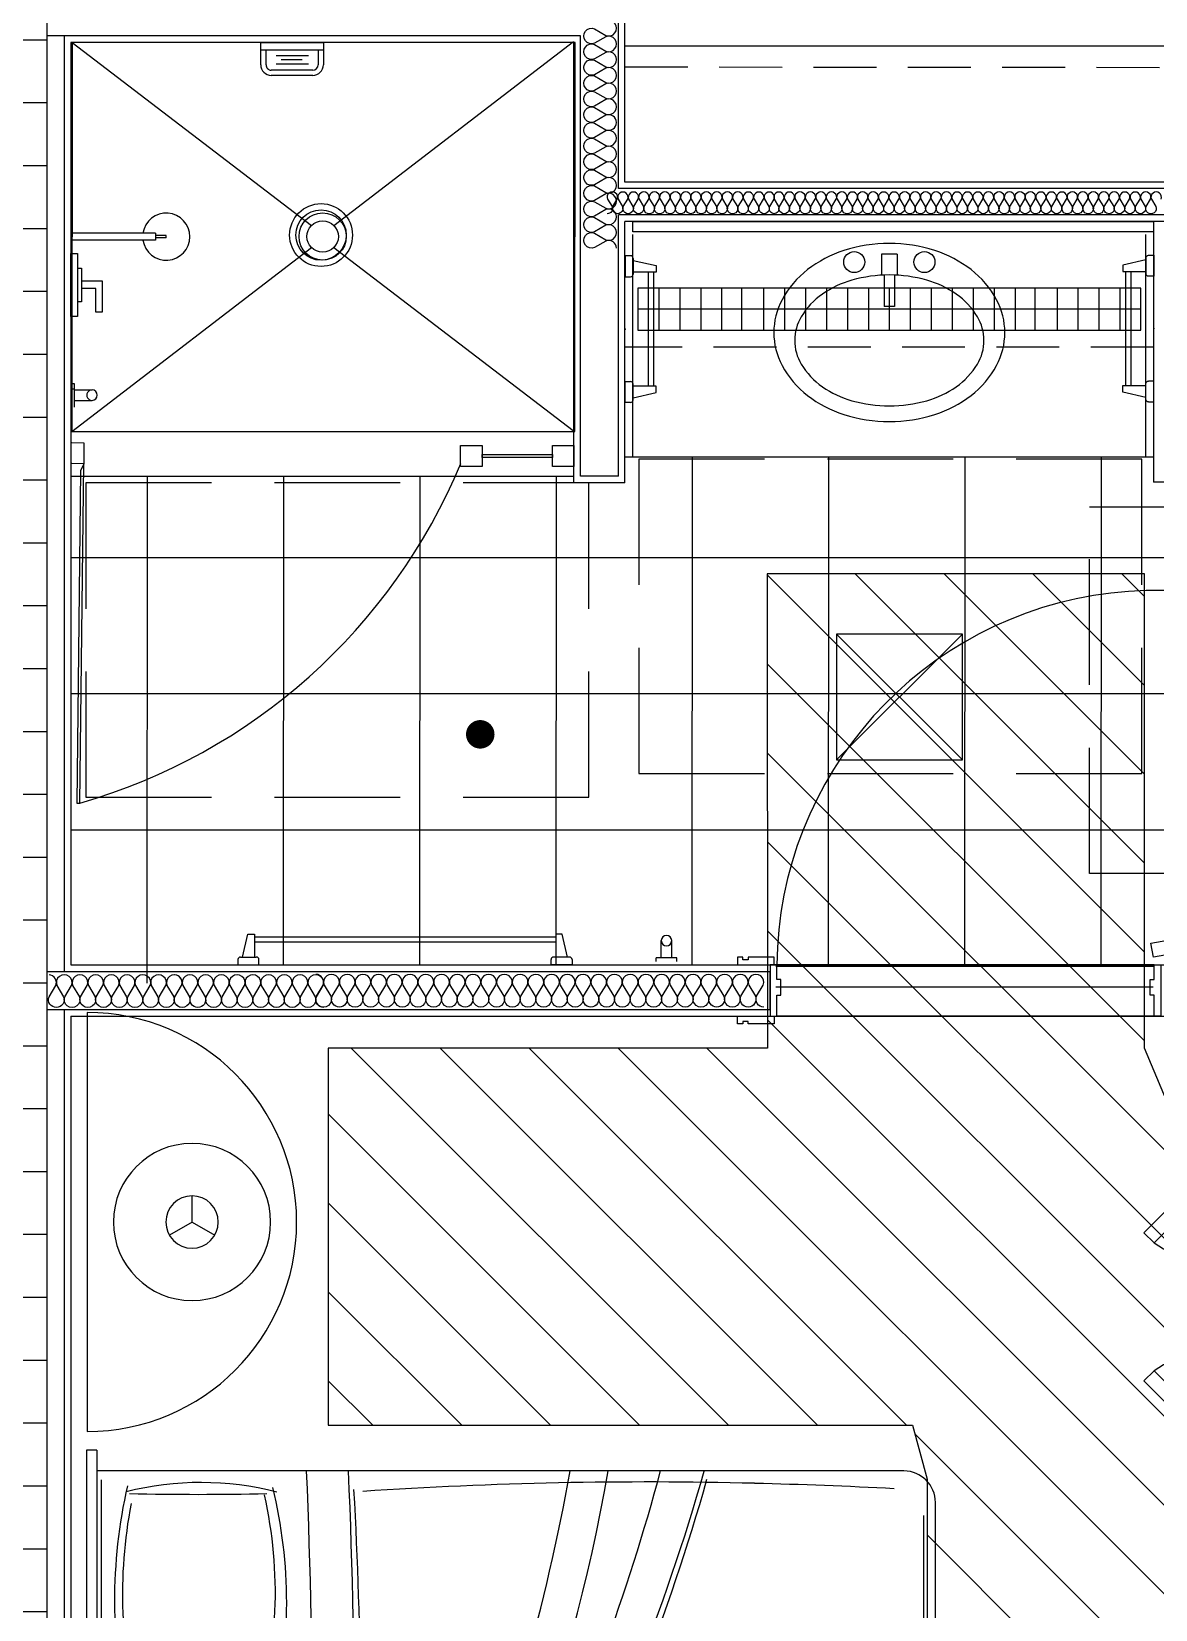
# Model space of a CAD drawing. Header units: inches. Extents: x 1121 to 1607, y 425 to 930.
# Drawn here: x 1292.9 to 1400.2, y 552.2 to 702.8 of the extents above; entities that cross this region are included whole.
import ezdxf

# ---------------------------------------------------------------- set-up
doc = ezdxf.new("R2010")
doc.units = ezdxf.units.IN
doc.header["$LTSCALE"] = 48
doc.header["$MEASUREMENT"] = 0
doc.linetypes.add('DASHED2', pattern=[0.375, 0.25, -0.125])
doc.linetypes.add('HIDDEN2', pattern=[0.1875, 0.125, -0.0625])
doc.layers.get('0').update_dxf_attribs({"linetype": 'CONTINUOUS'})
for name, color, linetype in [('A-CLNG-ELEC', 4, 'CONTINUOUS'), ('A-CLNG-SOFFIT', 8, 'HIDDEN2'), ('a-clng-sprnkhd', 1, 'CONTINUOUS'), ('A-DOOR-FULL', 4, 'CONTINUOUS'), ('A-FAIR-CLR', 2, 'DASHED2'), ('A-FAIRH-HATCH', 9, 'CONTINUOUS'), ('A-FAIRH-ROUTE', 2, 'CONTINUOUS'), ('A-FLOR-ACCS', 10, 'CONTINUOUS'), ('A-FLOR-CASE', 5, 'CONTINUOUS'), ('A-FLOR-PATT', 13, 'CONTINUOUS'), ('A-FLOR-PFIX', 5, 'CONTINUOUS'), ('A-FURN', 13, 'CONTINUOUS'), ('A-HVAC-CLNG', 7, 'CONTINUOUS'), ('A-MLWK', 10, 'CONTINUOUS'), ('A-WALL-GYP', 13, 'CONTINUOUS'), ('A-WALL-HEAD', 6, 'CONTINUOUS'), ('A-WALL-IFULL', 7, 'CONTINUOUS'), ('A-WALL-INSUL', 9, 'CONTINUOUS'), ('A-WALL-JAMB', 8, 'CONTINUOUS'), ('a-wall-patt', 13, 'CONTINUOUS'), ('S-WALL', 2, 'CONTINUOUS')]:
    doc.layers.add(name, color=color, linetype=linetype)

# ---------------------------------------------------------------- blocks, each defined once
blk = doc.blocks.new('LAMP')
for points in [[(0, 0), (-1.73, 1)], [(0, 0), (1.73, 1)], [(0, 0), (0, -2)]]:
    blk.add_lwpolyline(points)
for radius in [6, 2]:
    blk.add_circle((0, 0), radius)
blk = doc.blocks.new('BATH SINK')
at = {"layer": 'A-FLOR-PFIX', "linetype": 'Continuous'}
for p, q in [((-0.5, 8.41), (0.5, 8.41)), ((-0.5, 5.41), (-0.5, 8.41)), ((0.5, 5.41), (0.5, 8.41)), ((-0.75, 3.41), (-0.75, 5.44)), ((0.75, 3.41), (0.75, 5.44)), ((-0.75, 3.41), (0.75, 3.41))]:
    blk.add_line(p, q, dxfattribs=at)
for points in [[(0, 2.41, 0.07744), (4.34, 3.09, 0.087144), (7.8, 4.9, 0.105638), (10.24, 7.78, 0.123869), (11.02, 10.91, 0.123869), (10.24, 14.04, 0.105638), (7.8, 16.92, 0.087144), (4.34, 18.73, 0.07744), (0, 19.41, 0.07744), (-4.34, 18.73, 0.087144), (-7.8, 16.92, 0.105638), (-10.24, 14.04, 0.123869), (-11.02, 10.91, 0.123869), (-10.24, 7.78, 0.105638), (-7.8, 4.9, 0.087144), (-4.34, 3.09, 0.07744)], [(0, 5.41, 0.069919), (3.58, 5.91, 0.081741), (6.38, 7.24, 0.106925), (8.4, 9.4, 0.135637), (9.03, 11.66, 0.135637), (8.4, 13.92, 0.106925), (6.38, 16.08, 0.081741), (3.58, 17.41, 0.069919), (0, 17.91, 0.069919), (-3.58, 17.41, 0.081741), (-6.38, 16.08, 0.106925), (-8.4, 13.92, 0.135637), (-9.03, 11.66, 0.135637), (-8.4, 9.4, 0.106925), (-6.38, 7.24, 0.081741), (-3.58, 5.91, 0.069919)]]:
    blk.add_lwpolyline(points, format="xyb", close=True, dxfattribs=at)
for centre in [(-3.35, 4.18), (3.35, 4.18)]:
    blk.add_circle(centre, 1, dxfattribs=at)
blk = doc.blocks.new('6 IN CAN')
at = {"layer": 'A-CLNG-ELEC'}
for radius in [3.75, 3]:
    blk.add_circle((0, 0), radius, dxfattribs=at)
blk = doc.blocks.new('QUEEN')
at = {"layer": 'A-FURN'}
for p, q in [((1, 38), (0, 38)), ((0, 38), (0, -38)), ((1, 38), (1, -38)), ((78, 36), (1, 36)), ((1.41, 35.15), (1.41, -34.87)), ((81, -33), (81, 33)), ((1, -36), (78, -36)), ((0, -38), (1, -38))]:
    blk.add_line(p, q, dxfattribs=at)
for centre, radius, start, end in [((10.91, 5.94), 28.96, 75.506, 104.2404), ((-148.78, 71.06), 198.06, 327.2794, 349.8042), ((-122.57, 87.07), 188.55, 319.252, 344.2839), ((-630.5, 8), 652.1, 357.53907, 2.46093), ((-123.98, 86.47), 190.21, 320.2886, 344.3709), ((-143.73, 89.51), 205.59, 324.724, 344.9151), ((-630.5, 8), 656.1, 357.53907, 2.44592), ((53.5, -376.42), 411.37, 88.5731, 93.7836), ((-106.07, 62.4), 158.05, 327.4765, 350.3854), ((51.53, -455.77), 490.74, 87.0172, 88.5731), ((78, 33), 3, 0, 90), ((52.84, 23.53), 50.17, 167.2566, 192.9411), ((10.66, 343.47), 309.7, 268.7893, 271.2107), ((-24.86, 24.34), 42.88, 342.76, 12.6186), ((-27.08, 23.44), 46.18, 346.1093, 13.7731), ((-396.64, 10.67), 422.82, 357.6935, 3.1938), ((50.18, 24.15), 46.75, 169.2328, 194.9234), ((-908.2, 26.61), 988.1, 358.66206, 0.29729), ((12.69, 90.92), 78.73, 263.2969, 274.0359), ((5.47, -158.26), 171.27, 86.0039, 90.4312), ((48.53, 0.08), 46.13, 166.2193, 194.2357), ((9.62, -38.54), 49.92, 80.0975, 96.7905), ((-30.96, 0.16), 50.28, 347.5532, 12.5668), ((40.27, 0.44), 37.03, 165.4637, 195.8686), ((10.68, 102.5), 92.36, 266.037, 273.963), ((-43.88, 0.47), 62.02, 350.5205, 8.1155), ((537.89, -7.16), 458.39, 178.6621, 183.0213), ((1035.98, -47.03), 1010.96, 177.69355, 178.61501), ((10.41, 47.69), 58.41, 263.7021, 277.2387), ((9.01, 73.11), 84.29, 266.0994, 276.2252), ((11.82, -49.65), 37.82, 80.244, 102.1615), ((-24.86, -24.34), 42.88, 347.3814, 17.24), ((52.93, -23.52), 50.25, 167.5495, 192.7326), ((50.18, -24.15), 46.75, 165.0766, 190.7672), ((15.68, -99.43), 87.1, 89.1674, 97.2883), ((-27.15, -23.45), 46.25, 346.7449, 13.9462), ((207.14, -28), 186.31, 177.5391, 180.9766), ((207.14, -28), 182.31, 177.5391, 178.8061), ((207.14, -28), 182.31, 178.8061, 179.5861), ((207.14, -28), 186.31, 180.9766, 182.4609), ((78, -33), 3, 270, 0), ((10.91, -5.94), 28.96, 255.1097, 283.8939), ((8.71, -106.71), 72.99, 83.231, 93.5386), ((55.55, -447.04), 412.68, 87.0477, 92.9523), ((28.92, 69.36), 104.41, 267.0477, 272.9523)]:
    blk.add_arc(centre, radius, start, end, dxfattribs=at)
blk = doc.blocks.new('12 TOWEL BAR')
at = {"layer": 'A-FLOR-ACCS'}
for p, q in [((0.5, 7), (0, 7)), ((0, 7), (0, 5)), ((0.75, 6.75), (0.75, 5.25)), ((0.75, 6.5625), (0.75, 6.5625)), ((0.75, 6.5625), (2.9375, 6.0625)), ((2.9375, 6.0625), (2.9375, 5.4375)), ((0, 5), (0.5, 5)), ((0.75, 5.4375), (0.75, 5.4375)), ((2.9375, 5.4375), (0.75, 5.4375)), ((2.1875, 5.4375), (2.1875, -5.4375)), ((2.6875, 5.4375), (2.6875, -5.4375)), ((0, -7), (0, -5)), ((0, -5), (0.5, -5)), ((0.75, -5.25), (0.75, -5.25)), ((0.75, -6.75), (0.75, -5.25)), ((2.9375, -5.4375), (0.75, -5.4375)), ((2.9375, -6.0625), (2.9375, -5.4375)), ((0.5, -7), (0, -7)), ((0.75, -6.5625), (2.9375, -6.0625)), ((0.75, -6.75), (0.75, -6.75))]:
    blk.add_line(p, q, dxfattribs=at)
for centre, start, end in [((0.5, 6.75), 0, 90), ((0.5, 5.25), 270, 0), ((0.5, -5.25), 0, 90), ((0.5, -6.75), 270, 0)]:
    blk.add_arc(centre, 0.25, start, end, dxfattribs=at)
blk.add_point((0, 0), dxfattribs=at)
blk = doc.blocks.new('4-0 PR DR')
at = {"layer": 'A-DOOR-FULL'}
for points in [[(0.62, -4.87), (1.6, -3.9), (18.52, -20.83), (17.55, -21.8)], [(48.62, -4.87), (47.65, -3.9), (30.72, -20.83), (31.7, -21.8)]]:
    blk.add_lwpolyline(points, close=True, dxfattribs=at)
at = {"layer": 'A-DOOR-FULL', "color": 3}
for centre, start, end in [((-17.01, 1.9), 327.3954, 350.7553), ((66.26, 1.9), 189.2447, 212.6046)]:
    blk.add_arc(centre, 42.19, start, end, dxfattribs=at)
at = {"layer": 'A-WALL-HEAD'}
for p, q in [((0.62, 0), (48.62, 0)), ((0.62, -4.88), (48.62, -4.87))]:
    blk.add_line(p, q, dxfattribs=at)
at = {"layer": 'A-WALL-JAMB'}
for points in [[(0.62, -3.5), (0.62, -4.87), (0, -4.87), (0, 0), (0.62, 0), (0.62, -2), (1, -2), (1, -3.5), (0.62, -3.5)], [(48.62, -3.5), (48.62, -4.87), (49.25, -4.87), (49.25, 0), (48.62, 0), (48.62, -2), (48.25, -2), (48.25, -3.5), (48.62, -3.5)]]:
    blk.add_lwpolyline(points, dxfattribs=at)
for points in [[(-2.13, -5.62), (-2.13, -5.37), (-2.63, -5.37), (-2.63, -5.62), (-2.63, -5.62), (-3.13, -5.62), (-3.13, -4.87), (0.37, -4.87), (0.37, -5.62)], [(51.38, -5.62), (51.38, -5.37), (51.88, -5.37), (51.88, -5.62), (51.88, -5.62), (52.38, -5.62), (52.38, -4.87), (48.88, -4.87), (48.88, -5.62)]]:
    blk.add_lwpolyline(points, close=True, dxfattribs=at)
blk = doc.blocks.new('30 TOWEL BAR')
at = {"layer": 'A-FLOR-ACCS'}
for p, q in [((0, 0), (2, 0)), ((0, -0.5), (0, 0)), ((2, 0), (2, -0.5)), ((29.875, 0), (29.875, -0.5)), ((31.875, 0), (29.875, 0)), ((31.875, -0.5), (31.875, 0)), ((0.25, -0.75), (0.25, -0.75)), ((0.25, -0.75), (1.75, -0.75)), ((0.4375, -0.75), (0.9375, -2.9375)), ((1.5625, -2.9375), (1.5625, -0.75)), ((1.75, -0.75), (1.75, -0.75)), ((31.625, -0.75), (30.125, -0.75)), ((30.3125, -0.75), (30.3125, -0.75)), ((30.3125, -2.9375), (30.3125, -0.75)), ((31.4375, -0.75), (30.9375, -2.9375)), ((31.4375, -0.75), (31.4375, -0.75)), ((0.9375, -2.9375), (1.5625, -2.9375)), ((30.3125, -2.1875), (1.5625, -2.1875)), ((30.3125, -2.6875), (1.5625, -2.6875)), ((30.9375, -2.9375), (30.3125, -2.9375))]:
    blk.add_line(p, q, dxfattribs=at)
for centre, start, end in [((0.25, -0.5), 180, 270), ((1.75, -0.5), 270, 360), ((30.125, -0.5), 180, 270), ((31.625, -0.5), 270, 0)]:
    blk.add_arc(centre, 0.25, start, end, dxfattribs=at)

msp = doc.modelspace()

# ---------------------------------------------------------------- hatches: boundary and pattern name
at = {"layer": 'A-FAIRH-HATCH'}
h = msp.add_hatch(dxfattribs=at)
h.set_pattern_fill('ANSI31', color=256, scale=48, angle=270, style=0)
h.set_pattern_definition([(315, (-1622.1714, -3.963), (4.242641, 4.242641), [])])
h.paths.add_polyline_path([(1510.37, 688.73), (1490.26, 711.61), (1485.04, 728.73), (1485.04, 759.48), (1555.13, 831.85), (1555.13, 914.7), (1519.13, 914.7), (1519.13, 847), (1449.04, 774.63), (1449.04, 761.05), (1329.37, 761.05), (1329.37, 812.85), (1293.37, 812.85), (1293.37, 761.05), (1278.37, 761.05), (1278.37, 781.23), (1241.12, 832.53), (1199.72, 832.53), (1199.72, 796.53), (1223.52, 796.53), (1242.37, 768.88), (1242.37, 725.05), (1238.64, 660.5), (1219.32, 628.3), (1219.32, 576.75), (1169.6, 576.75), (1169.6, 540.75), (1219.32, 540.75), (1219.16, 483.9), (1211.54, 477.4), (1197.72, 472.89), (1156.92, 472.89), (1156.92, 436.89), (1203.44, 436.89), (1229.49, 445.39), (1248.3, 458.71), (1255.16, 480.72), (1255.16, 618.04), (1274.09, 649.61), (1278.29, 725.05), (1449.04, 725.05), (1449.04, 717.38), (1457.03, 695.47), (1474.37, 677.38), (1474.37, 477.05), (1414.37, 477.05), (1414.37, 569.46), (1399.11, 605.77), (1399.11, 651.05), (1363.1, 651.05), (1363.14, 605.79), (1321.22, 605.79), (1321.22, 569.79), (1376.97, 569.79), (1378.37, 564.64), (1378.37, 491.69), (1321.22, 491.69), (1321.22, 455.69), (1378.37, 455.69), (1378.37, 441.05), (1482.58, 441.05), (1483.73, 438.02), (1522.26, 438.02), (1510.37, 469.2)])
at = {"layer": 'a-wall-patt'}
h = msp.add_hatch(dxfattribs=at)
h.set_pattern_fill('LINE', color=256, scale=48, style=0)
h.set_pattern_definition([(0, (0.03, 0.0104), (0, 6), [])])
h.paths.add_polyline_path([(1294.42, 710.82), (1286.79, 710.82), (1286.79, 431.21), (1286.79, 431.21), (1286.79, 431.21), (1294.42, 431.21)])

# ---------------------------------------------------------------- linework, layer by layer
at = {"layer": 'A-CLNG-ELEC'}
for p, q in [((1352.76, 678.31), (1352.76, 674.31)), ((1354.76, 678.31), (1354.76, 674.31)), ((1356.76, 678.31), (1356.76, 674.31)), ((1358.76, 678.31), (1358.76, 674.31)), ((1360.64, 678.31), (1360.64, 674.31)), ((1362.76, 678.31), (1362.76, 674.31)), ((1364.76, 678.31), (1364.76, 674.31)), ((1366.76, 678.31), (1366.76, 674.31)), ((1368.76, 678.31), (1368.76, 674.31)), ((1370.76, 678.31), (1370.76, 674.31)), ((1372.76, 678.31), (1372.76, 674.31)), ((1374.76, 678.31), (1374.76, 674.31)), ((1376.76, 678.31), (1376.76, 674.31)), ((1378.76, 678.31), (1378.76, 674.31)), ((1380.76, 678.31), (1380.76, 674.31)), ((1382.76, 678.31), (1382.76, 674.31)), ((1384.76, 678.31), (1384.76, 674.31)), ((1386.76, 678.31), (1386.76, 674.31)), ((1388.64, 678.31), (1388.64, 674.31)), ((1390.76, 678.31), (1390.76, 674.31)), ((1392.76, 678.31), (1392.76, 674.31)), ((1394.76, 678.31), (1394.76, 674.31)), ((1396.76, 678.31), (1396.76, 674.31)), ((1398.76, 676.31), (1350.76, 676.31))]:
    msp.add_line(p, q, dxfattribs=at)
msp.add_lwpolyline([(1350.76, 674.31), (1398.76, 674.31), (1398.76, 678.31), (1350.76, 678.31)], close=True, dxfattribs=at)
at = {"layer": 'A-CLNG-SOFFIT'}
msp.add_line((1399.98, 672.68), (1349.54, 672.68), dxfattribs=at)
at = {"layer": 'a-clng-sprnkhd', "const_width": 1.36}
msp.add_lwpolyline([(1335.73, 636.41, 1), (1335.73, 635.05, 1)], format="xyb", close=True, dxfattribs=at)
at = {"layer": 'A-DOOR-FULL'}
msp.add_lwpolyline([(1399.95, 614.46), (1399.71, 615.81), (1435.16, 622.09), (1435.4, 620.74)], close=True, dxfattribs=at)
at = {"layer": 'A-DOOR-FULL', "color": 3}
msp.add_arc((1400.13, 613.35), 36.11, 14.0155, 179.4205, dxfattribs=at)
at = {"layer": 'A-FAIR-CLR'}
msp.add_lwpolyline([(1441.86, 622.45), (1393.86, 622.45), (1393.86, 657.45), (1405.86, 657.45), (1405.86, 678.45), (1441.86, 678.45), (1441.86, 622.45), (1393.86, 622.45)], dxfattribs=at)
for points in [[(1350.85, 631.99), (1398.85, 631.99), (1398.85, 661.99), (1350.85, 661.99)], [(1346.1, 659.72), (1298.1, 659.72), (1298.1, 629.72), (1346.1, 629.72)]]:
    msp.add_lwpolyline(points, close=True, dxfattribs=at)
at = {"layer": 'A-FAIRH-ROUTE'}
msp.add_lwpolyline([(1457.03, 695.47), (1474.37, 677.38), (1474.37, 477.05), (1414.37, 477.05), (1414.37, 569.46), (1399.11, 605.77), (1399.11, 651.05), (1363.1, 651.05), (1363.14, 605.79), (1363.14, 605.79), (1321.22, 605.79), (1321.22, 569.79), (1376.97, 569.79), (1378.37, 564.64), (1378.37, 491.69), (1321.22, 491.69), (1321.22, 455.69), (1378.37, 455.69), (1378.37, 441.05), (1482.58, 441.05)], dxfattribs=at)
at = {"layer": 'A-FLOR-ACCS', "linetype": 'Continuous'}
for p, q in [((1314.79, 699.62), (1314.79, 701.75)), ((1314.79, 701.75), (1320.76, 701.74)), ((1320.76, 701.74), (1320.76, 699.62)), ((1314.79, 701.07), (1320.76, 701.06)), ((1315.29, 699.62), (1315.29, 701.06)), ((1316.25, 700.51), (1319.34, 700.51)), ((1320.26, 701.06), (1320.26, 699.62)), ((1319.76, 699.12), (1315.79, 699.12)), ((1316.25, 699.72), (1319.34, 699.72)), ((1316.73, 700.12), (1318.74, 700.12)), ((1319.76, 698.62), (1315.78, 698.62))]:
    msp.add_line(p, q, dxfattribs=at)
at = {"layer": 'A-FLOR-ACCS', "color": 10, "linetype": 'Continuous'}
for p, q in [((1297.02, 669.19), (1296.63, 669.19)), ((1296.67, 668.7), (1297.02, 668.7)), ((1297.02, 666.95), (1297.02, 669.19)), ((1297.07, 668.6), (1298.69, 668.6)), ((1297.06, 667.6), (1298.69, 667.6)), ((1353, 614.41), (1353, 616.04)), ((1354, 614.41), (1354, 616.04)), ((1354.5, 614.41), (1352.5, 614.41)), ((1352.5, 614.04), (1352.5, 614.41)), ((1354.5, 614.04), (1354.5, 614.41))]:
    msp.add_line(p, q, dxfattribs=at)
at = {"layer": 'A-FLOR-ACCS', "linetype": 'Continuous'}
for centre, radius, start, end in [((1315.79, 699.62), 1, 179.944, 269.944), ((1315.79, 699.62), 0.5, 179.944, 269.944), ((1319.76, 699.62), 1, 269.944, 359.944), ((1319.76, 699.62), 0.5, 269.944, 359.944)]:
    msp.add_arc(centre, radius, start, end, dxfattribs=at)
at = {"layer": 'A-FLOR-ACCS', "color": 10, "linetype": 'Continuous'}
for centre, start, end in [((1298.69, 668.1), 89.944, 269.944), ((1298.69, 668.1), 269.944, 89.944), ((1353.5, 616.04), 0, 180), ((1353.5, 616.04), 180, 0)]:
    msp.add_arc(centre, 0.5, start, end, dxfattribs=at)
at = {"layer": 'A-FLOR-CASE'}
for p, q in [((1350.29, 684.68), (1399.23, 684.68)), ((1350.29, 662.18), (1350.29, 683.43)), ((1399.23, 662.18), (1399.23, 683.43)), ((1399.98, 662.18), (1349.54, 662.18))]:
    msp.add_line(p, q, dxfattribs=at)
at = {"layer": 'A-FLOR-PATT'}
for p, q in [((1355.96, 662.18), (1355.93, 613.72)), ((1368.96, 662.18), (1368.93, 613.62)), ((1381.96, 662.18), (1381.93, 613.62)), ((1394.96, 662.18), (1394.93, 613.62)), ((1303.96, 660.35), (1303.93, 611.97)), ((1316.96, 660.35), (1316.93, 613.72)), ((1329.96, 660.35), (1329.93, 613.72)), ((1342.96, 660.35), (1342.93, 613.72)), ((1296.67, 652.62), (1420.43, 652.62)), ((1296.67, 639.62), (1441.98, 639.62)), ((1296.67, 626.62), (1441.98, 626.62)), ((1363.93, 613.62), (1399.93, 613.62)), ((1363.93, 611.62), (1399.93, 611.62))]:
    msp.add_line(p, q, dxfattribs=at)
at = {"layer": 'A-FLOR-PFIX'}
for p, q in [((1296.79, 701.77), (1319.63, 684.3)), ((1321.76, 684.3), (1344.62, 701.84)), ((1296.76, 664.64), (1319.63, 682.18)), ((1304.75, 682.89), (1296.77, 682.9)), ((1304.75, 683.56), (1296.78, 683.57)), ((1304.77, 682.89), (1304.78, 683.56)), ((1305.77, 683.33), (1304.77, 683.33)), ((1305.77, 683.12), (1304.77, 683.12)), ((1305.77, 683.12), (1305.77, 683.33)), ((1321.75, 682.18), (1344.59, 664.72)), ((1297.68, 680.22), (1297.68, 677.02)), ((1344.67, 660.35), (1296.75, 660.35))]:
    msp.add_line(p, q, dxfattribs=at)
for points in [[(1296.76, 664.64), (1344.76, 664.64), (1344.79, 701.77), (1296.79, 701.77), (1296.76, 664.64)], [(1296.66, 681.62), (1297.29, 681.62), (1297.29, 680.22), (1297.68, 680.22), (1297.68, 679.01), (1299.67, 679.01), (1299.67, 676.01), (1299.04, 676.01), (1299.04, 678.28), (1297.68, 678.28), (1297.68, 677.02), (1297.29, 677.02), (1297.29, 675.62), (1296.66, 675.62), (1296.66, 681.62)], [(1297.29, 680.22), (1297.29, 677.02)], [(1297.68, 678.98), (1297.68, 678.26)], [(1296.76, 663.58), (1297.91, 663.55), (1297.91, 661.55), (1296.75, 661.58)]]:
    msp.add_lwpolyline(points, dxfattribs=at)
for points in [[(1333.85, 663.3), (1335.9, 663.3), (1335.9, 661.3), (1333.85, 661.3)], [(1342.63, 663.3), (1344.67, 663.3), (1344.67, 661.3), (1342.63, 661.3)], [(1297.54, 629.16), (1297.91, 661.55), (1297.6, 660.87), (1297.25, 629.15)], [(1335.9, 662.42), (1342.63, 662.42), (1342.63, 662.15), (1335.9, 662.15)]]:
    msp.add_lwpolyline(points, close=True, dxfattribs=at)
for radius in [2.25, 2.25, 1.5, 1.5]:
    msp.add_circle((1320.69, 683.24), radius, dxfattribs=at)
for centre, radius, start, end in [((1305.77, 683.22), 2.25, 188.455, 171.4329), ((1282.06, 683.08), 56.09, 286.0197, 337.4578)]:
    msp.add_arc(centre, radius, start, end, dxfattribs=at)
at = {"layer": 'A-FURN'}
msp.add_line((1298.21, 609.19), (1298.21, 569.19), dxfattribs=at)
msp.add_lwpolyline([(1399.98, 683.68), (1350.29, 683.68), (1350.29, 684.68), (1399.98, 684.68)], close=True, dxfattribs=at)
msp.add_arc((1298.21, 589.19), 20, 270, 90, dxfattribs=at)
at = {"layer": 'A-HVAC-CLNG'}
for p, q in [((1369.73, 645.29), (1381.73, 633.29)), ((1369.73, 633.29), (1381.73, 645.29))]:
    msp.add_line(p, q, dxfattribs=at)
msp.add_lwpolyline([(1369.73, 645.29), (1369.73, 633.29), (1381.73, 633.29), (1381.73, 645.29)], close=True, dxfattribs=at)
at = {"layer": 'A-MLWK'}
msp.add_line((1349.54, 701.43), (1411.13, 701.42), dxfattribs=at)
at = {"layer": 'A-MLWK', "linetype": 'HIDDEN2'}
msp.add_line((1349.54, 699.43), (1411.19, 699.37), dxfattribs=at)
at = {"layer": 'A-WALL-GYP'}
for p, q in [((1349.54, 688.43), (1349.54, 712.18)), ((1296.67, 701.76), (1296.67, 613.72)), ((1344.67, 701.76), (1296.67, 701.76)), ((1344.67, 659.74), (1344.67, 701.76)), ((1415.98, 688.43), (1349.54, 688.43)), ((1420.86, 684.67), (1349.54, 684.68)), ((1349.54, 659.74), (1349.54, 684.68)), ((1399.98, 684.06), (1399.98, 659.79)), ((1349.54, 659.74), (1344.67, 659.74)), ((1404.86, 659.79), (1399.98, 659.79)), ((1296.67, 613.72), (1363.98, 613.72)), ((1399.98, 613.72), (1441.98, 613.72)), ((1296.67, 608.84), (1296.67, 437.84)), ((1296.67, 608.84), (1363.98, 608.84)), ((1399.98, 608.84), (1415.98, 608.84))]:
    msp.add_line(p, q, dxfattribs=at)
at = {"layer": 'A-WALL-HEAD'}
for p, q in [((1363.98, 613.72), (1399.98, 613.72)), ((1400.03, 613.72), (1364.03, 613.72)), ((1363.98, 608.84), (1399.98, 608.84)), ((1400.03, 608.84), (1364.03, 608.84))]:
    msp.add_line(p, q, dxfattribs=at)
at = {"layer": 'A-WALL-IFULL'}
for p, q in [((1348.92, 687.81), (1348.92, 712.81)), ((1345.29, 702.39), (1294.42, 702.39)), ((1296.04, 702.39), (1296.04, 613.09)), ((1345.29, 660.37), (1345.29, 702.39)), ((1416.61, 687.81), (1348.92, 687.81)), ((1348.92, 660.37), (1348.92, 685.31)), ((1420.23, 685.31), (1348.92, 685.31)), ((1348.92, 660.37), (1345.29, 660.37)), ((1294.42, 613.09), (1363.35, 613.09)), ((1363.35, 613.09), (1363.35, 609.47)), ((1294.42, 609.47), (1363.35, 609.47)), ((1296.04, 609.47), (1296.04, 437.84))]:
    msp.add_line(p, q, dxfattribs=at)
at = {"layer": 'A-WALL-INSUL'}
for points in [[(1348.73, 682.12, 0.533342), (1347.7, 682.81), (1346.64, 682.18, -1.490725), (1346.64, 683.56), (1347.7, 682.93, 1.490725), (1347.7, 684.31), (1346.64, 683.68, -1.490725), (1346.64, 685.06), (1347.7, 684.43, 1.490725), (1347.7, 685.81), (1346.64, 685.18, -1.490725), (1346.64, 686.56), (1347.7, 685.93, 1.490725), (1347.7, 687.31), (1346.64, 686.68, -1.490725), (1346.64, 688.06), (1347.7, 687.43, 1.490725), (1347.7, 688.81), (1346.64, 688.18, -1.490725), (1346.64, 689.56), (1347.7, 688.93, 1.490725), (1347.7, 690.31), (1346.64, 689.68, -1.490725), (1346.64, 691.06), (1347.7, 690.43, 1.490725), (1347.7, 691.81), (1346.64, 691.18, -1.490725), (1346.64, 692.56), (1347.7, 691.93, 1.490725), (1347.7, 693.31), (1346.64, 692.68, -1.490725), (1346.64, 694.06), (1347.7, 693.43, 0.533342), (1348.73, 694.12, 0.533342), (1347.7, 694.81), (1346.64, 694.18, -1.490725), (1346.64, 695.56), (1347.7, 694.93, 1.490725), (1347.7, 696.31), (1346.64, 695.68, -1.490725), (1346.64, 697.06), (1347.7, 696.43, 1.490725), (1347.7, 697.81), (1346.64, 697.18, -1.490725), (1346.64, 698.56), (1347.7, 697.93, 1.490725), (1347.7, 699.31), (1346.64, 698.68, -1.490725), (1346.64, 700.06), (1347.7, 699.43, 1.490725), (1347.7, 700.81), (1346.64, 700.18, -1.490725), (1346.64, 701.56), (1347.7, 700.93, 1.490725), (1347.7, 702.31), (1346.64, 701.68, -1.490725), (1346.64, 703.06), (1347.7, 702.43, 1.490725), (1347.7, 703.81)], [(1355.85, 685.41, -0.533342), (1355.39, 686.1), (1355.81, 686.8, 1.490725), (1354.88, 686.8), (1355.31, 686.1, -1.490725), (1354.38, 686.1), (1354.81, 686.8, 1.490725), (1353.88, 686.8), (1354.31, 686.1, -1.490725), (1353.38, 686.1), (1353.81, 686.8, 1.490725), (1352.88, 686.8), (1353.31, 686.1, -1.490725), (1352.38, 686.1), (1352.81, 686.8, 1.490725), (1351.88, 686.8), (1352.31, 686.1, -1.490725), (1351.38, 686.1), (1351.81, 686.8, 1.490725), (1350.88, 686.8), (1351.3, 686.1, -1.490725), (1350.38, 686.1), (1350.8, 686.8, 1.490725), (1349.88, 686.8), (1350.3, 686.1, -1.490725), (1349.38, 686.1), (1349.8, 686.8, 1.490725), (1348.88, 686.8), (1349.3, 686.1, -1.490725), (1348.38, 686.1), (1348.8, 686.8, 1.490725), (1347.87, 686.8), (1348.3, 686.1, -0.533342), (1347.84, 685.41)], [(1363.81, 685.41, -0.533342), (1363.35, 686.1), (1363.77, 686.8, 1.490725), (1362.85, 686.8), (1363.27, 686.1, -1.490725), (1362.35, 686.1), (1362.77, 686.8, 1.490725), (1361.85, 686.8), (1362.27, 686.1, -1.490725), (1361.35, 686.1), (1361.77, 686.8, 1.490725), (1360.85, 686.8), (1361.27, 686.1, -1.490725), (1360.34, 686.1), (1360.77, 686.8, 1.490725), (1359.84, 686.8), (1360.27, 686.1, -1.490725), (1359.34, 686.1), (1359.77, 686.8, 1.490725), (1358.84, 686.8), (1359.27, 686.1, -1.490725), (1358.34, 686.1), (1358.77, 686.8, 1.490725), (1357.84, 686.8), (1358.27, 686.1, -1.490725), (1357.34, 686.1), (1357.77, 686.8, 1.490725), (1356.84, 686.8), (1357.27, 686.1, -1.490725), (1356.34, 686.1), (1356.77, 686.8, 1.490725), (1355.84, 686.8), (1356.26, 686.1, -0.533342), (1355.8, 685.41)], [(1371.74, 685.41, -0.533342), (1371.28, 686.1), (1371.7, 686.8, 1.490725), (1370.78, 686.8), (1371.2, 686.1, -1.490725), (1370.27, 686.1), (1370.7, 686.8, 1.490725), (1369.77, 686.8), (1370.2, 686.1, -1.490725), (1369.27, 686.1), (1369.7, 686.8, 1.490725), (1368.77, 686.8), (1369.2, 686.1, -1.490725), (1368.27, 686.1), (1368.7, 686.8, 1.490725), (1367.77, 686.8), (1368.2, 686.1, -1.490725), (1367.27, 686.1), (1367.7, 686.8, 1.490725), (1366.77, 686.8), (1367.2, 686.1, -1.490725), (1366.27, 686.1), (1366.7, 686.8, 1.490725), (1365.77, 686.8), (1366.19, 686.1, -1.490725), (1365.27, 686.1), (1365.69, 686.8, 1.490725), (1364.77, 686.8), (1365.19, 686.1, -1.490725), (1364.27, 686.1), (1364.69, 686.8, 1.490725), (1363.77, 686.8), (1364.19, 686.1, -0.533342), (1363.73, 685.41)], [(1379.73, 685.41, -0.533342), (1379.26, 686.1), (1379.69, 686.8, 1.490725), (1378.76, 686.8), (1379.19, 686.1, -1.490725), (1378.26, 686.1), (1378.69, 686.8, 1.490725), (1377.76, 686.8), (1378.19, 686.1, -1.490725), (1377.26, 686.1), (1377.69, 686.8, 1.490725), (1376.76, 686.8), (1377.19, 686.1, -1.490725), (1376.26, 686.1), (1376.69, 686.8, 1.490725), (1375.76, 686.8), (1376.18, 686.1, -1.490725), (1375.26, 686.1), (1375.68, 686.8, 1.490725), (1374.76, 686.8), (1375.18, 686.1, -1.490725), (1374.26, 686.1), (1374.68, 686.8, 1.490725), (1373.76, 686.8), (1374.18, 686.1, -1.490725), (1373.26, 686.1), (1373.68, 686.8, 1.490725), (1372.75, 686.8), (1373.18, 686.1, -1.490725), (1372.25, 686.1), (1372.68, 686.8, 1.490725), (1371.75, 686.8), (1372.18, 686.1, -0.533342), (1371.72, 685.41)], [(1387.73, 685.41, -0.533342), (1387.26, 686.1), (1387.69, 686.8, 1.490725), (1386.76, 686.8), (1387.19, 686.1, -1.490725), (1386.26, 686.1), (1386.69, 686.8, 1.490725), (1385.76, 686.8), (1386.19, 686.1, -1.490725), (1385.26, 686.1), (1385.69, 686.8, 1.490725), (1384.76, 686.8), (1385.19, 686.1, -1.490725), (1384.26, 686.1), (1384.69, 686.8, 1.490725), (1383.76, 686.8), (1384.18, 686.1, -1.490725), (1383.26, 686.1), (1383.68, 686.8, 1.490725), (1382.76, 686.8), (1383.18, 686.1, -1.490725), (1382.26, 686.1), (1382.68, 686.8, 1.490725), (1381.76, 686.8), (1382.18, 686.1, -1.490725), (1381.26, 686.1), (1381.68, 686.8, 1.490725), (1380.76, 686.8), (1381.18, 686.1, -1.490725), (1380.25, 686.1), (1380.68, 686.8, 1.490725), (1379.75, 686.8), (1380.18, 686.1, -0.533342), (1379.72, 685.41)], [(1395.73, 685.41, -0.533342), (1395.26, 686.1), (1395.69, 686.8, 1.490725), (1394.76, 686.8), (1395.19, 686.1, -1.490725), (1394.26, 686.1), (1394.69, 686.8, 1.490725), (1393.76, 686.8), (1394.19, 686.1, -1.490725), (1393.26, 686.1), (1393.69, 686.8, 1.490725), (1392.76, 686.8), (1393.19, 686.1, -1.490725), (1392.26, 686.1), (1392.69, 686.8, 1.490725), (1391.76, 686.8), (1392.19, 686.1, -1.490725), (1391.26, 686.1), (1391.68, 686.8, 1.490725), (1390.76, 686.8), (1391.18, 686.1, -1.490725), (1390.26, 686.1), (1390.68, 686.8, 1.490725), (1389.76, 686.8), (1390.18, 686.1, -1.490725), (1389.26, 686.1), (1389.68, 686.8, 1.490725), (1388.76, 686.8), (1389.18, 686.1, -1.490725), (1388.25, 686.1), (1388.68, 686.8, 1.490725), (1387.75, 686.8), (1388.18, 686.1, -0.533342), (1387.72, 685.41)], [(1400.69, 686.8, 1.490725), (1399.76, 686.8), (1400.19, 686.1, -1.490725), (1399.26, 686.1), (1399.69, 686.8, 1.490725), (1398.76, 686.8), (1399.18, 686.1, -1.490725), (1398.26, 686.1), (1398.68, 686.8, 1.490725), (1397.76, 686.8), (1398.18, 686.1, -1.490725), (1397.26, 686.1), (1397.68, 686.8, 1.490725), (1396.76, 686.8), (1397.18, 686.1, -1.490725), (1396.26, 686.1), (1396.68, 686.8, 1.490725), (1395.75, 686.8), (1396.18, 686.1, -0.533342), (1395.72, 685.41)], [(1295.29, 609.66, -0.533342), (1294.59, 610.69), (1295.23, 611.75, 0.505151), (1294.6, 612.78, 0.505151)], [(1307.29, 609.66, -0.533342), (1306.59, 610.69), (1307.23, 611.75, 1.490725), (1305.84, 611.75), (1306.48, 610.69, -1.490725), (1305.09, 610.69), (1305.73, 611.75, 1.490725), (1304.34, 611.75), (1304.98, 610.69, -1.490725), (1303.59, 610.69), (1304.23, 611.75, 1.490725), (1302.84, 611.75), (1303.48, 610.69, -1.490725), (1302.09, 610.69), (1302.73, 611.75, 1.490725), (1301.34, 611.75), (1301.98, 610.69, -1.490725), (1300.59, 610.69), (1301.23, 611.75, 1.490725), (1299.84, 611.75), (1300.48, 610.69, -1.490725), (1299.09, 610.69), (1299.73, 611.75, 1.490725), (1298.34, 611.75), (1298.98, 610.69, -1.490725), (1297.59, 610.69), (1298.23, 611.75, 1.490725), (1296.84, 611.75), (1297.48, 610.69, -1.490725), (1296.09, 610.69), (1296.73, 611.75, 1.490725), (1295.34, 611.75), (1295.98, 610.69, -0.533342), (1295.29, 609.66)], [(1308.79, 609.66, -0.533342), (1308.09, 610.69), (1308.73, 611.75, 1.490725), (1307.34, 611.75), (1307.98, 610.69, -1.490725), (1306.59, 610.69), (1307.23, 611.75, 0.525654), (1306.56, 612.78, 0.525654)], [(1320.79, 609.66, -0.533342), (1320.09, 610.69), (1320.73, 611.75, 1.490725), (1319.34, 611.75), (1319.98, 610.69, -1.490725), (1318.59, 610.69), (1319.23, 611.75, 1.490725), (1317.84, 611.75), (1318.48, 610.69, -1.490725), (1317.09, 610.69), (1317.73, 611.75, 1.490725), (1316.34, 611.75), (1316.98, 610.69, -1.490725), (1315.59, 610.69), (1316.23, 611.75, 1.490725), (1314.84, 611.75), (1315.48, 610.69, -1.490725), (1314.09, 610.69), (1314.73, 611.75, 1.490725), (1313.34, 611.75), (1313.98, 610.69, -1.490725), (1312.59, 610.69), (1313.23, 611.75, 1.490725), (1311.84, 611.75), (1312.48, 610.69, -1.490725), (1311.09, 610.69), (1311.73, 611.75, 1.490725), (1310.34, 611.75), (1310.98, 610.69, -1.490725), (1309.59, 610.69), (1310.23, 611.75, 1.490725), (1308.84, 611.75), (1309.48, 610.69, -0.533342), (1308.79, 609.66)], [(1362.79, 609.7, -0.533342), (1362.09, 610.73), (1362.73, 611.79, 1.490725), (1361.34, 611.79), (1361.98, 610.73, -0.533342), (1361.29, 609.7, -0.533342), (1360.59, 610.73), (1361.23, 611.79, 1.490725), (1359.84, 611.79), (1360.48, 610.73, -1.490725), (1359.09, 610.73), (1359.73, 611.79, 1.490725), (1358.34, 611.79), (1358.98, 610.73, -0.533342), (1358.29, 609.7, -0.533342), (1357.59, 610.73), (1358.23, 611.79, 1.490725), (1356.84, 611.79), (1357.48, 610.73, -1.490725), (1356.09, 610.73), (1356.73, 611.79, 1.490725), (1355.34, 611.79), (1355.98, 610.73, -1.490725), (1354.59, 610.73), (1355.23, 611.79, 1.490725), (1353.84, 611.79), (1354.48, 610.73, -1.490725), (1353.09, 610.73), (1353.73, 611.79, 1.490725), (1352.34, 611.79), (1352.98, 610.73, -1.490725), (1351.59, 610.73), (1352.23, 611.79, 1.490725), (1350.84, 611.79), (1351.48, 610.73, -1.490725), (1350.09, 610.73), (1350.73, 611.79, 1.490725), (1349.34, 611.79), (1349.98, 610.73, -1.490725), (1348.59, 610.73), (1349.23, 611.79, 1.490725), (1347.84, 611.79), (1348.48, 610.73, -1.490725), (1347.09, 610.73), (1347.73, 611.79, 1.490725), (1346.34, 611.79), (1346.98, 610.73, -0.533342), (1346.29, 609.7, -0.533342), (1345.59, 610.73), (1346.23, 611.79, 1.490725), (1344.84, 611.79), (1345.48, 610.73, -1.490725), (1344.09, 610.73), (1344.73, 611.79, 1.490725), (1343.34, 611.79), (1343.98, 610.73, -1.490725), (1342.59, 610.73), (1343.23, 611.79, 1.490725), (1341.84, 611.79), (1342.48, 610.73, -1.490725), (1341.09, 610.73), (1341.73, 611.79, 1.490725), (1340.34, 611.79), (1340.98, 610.73, -1.490725), (1339.59, 610.73), (1340.23, 611.79, 1.490725), (1338.84, 611.79), (1339.48, 610.73, -1.490725), (1338.09, 610.73), (1338.73, 611.79, 1.490725), (1337.34, 611.79), (1337.98, 610.73, -1.490725), (1336.59, 610.73), (1337.23, 611.79, 1.490725), (1335.84, 611.79), (1336.48, 610.73, -1.490725), (1335.09, 610.73), (1335.73, 611.79, 1.490725), (1334.34, 611.79), (1334.98, 610.73, -0.533342), (1334.29, 609.7, -0.533342), (1333.59, 610.73), (1334.23, 611.79, 1.490725), (1332.84, 611.79), (1333.48, 610.73, -1.490725), (1332.09, 610.73), (1332.73, 611.79, 1.490725), (1331.34, 611.79), (1331.98, 610.73, -1.490725), (1330.59, 610.73), (1331.23, 611.79, 1.490725), (1329.84, 611.79), (1330.48, 610.73, -1.490725), (1329.09, 610.73), (1329.73, 611.79, 1.490725), (1328.34, 611.79), (1328.98, 610.73, -1.490725), (1327.59, 610.73), (1328.23, 611.79, 1.490725), (1326.84, 611.79), (1327.48, 610.73, -1.490725), (1326.09, 610.73), (1326.73, 611.79, 1.490725), (1325.34, 611.79), (1325.98, 610.73, -1.490725), (1324.59, 610.73), (1325.23, 611.79, 1.490725), (1323.84, 611.79), (1324.48, 610.73, -1.490725), (1323.09, 610.73), (1323.73, 611.79, 1.490725), (1322.34, 611.79), (1322.98, 610.73, -0.533342), (1322.29, 609.7, -0.533342), (1321.59, 610.73), (1322.23, 611.79, 1.490725), (1320.84, 611.79), (1321.48, 610.73, -1.490725), (1320.09, 610.73), (1320.73, 611.79, 0.525654), (1320.05, 612.82)]]:
    msp.add_lwpolyline(points, format="xyb", dxfattribs=at)
at = {"layer": 'A-WALL-JAMB'}
for points in [[(1361.28, 614.47), (1361.28, 614.22), (1360.78, 614.22), (1360.78, 614.47), (1360.78, 614.47), (1360.28, 614.47), (1360.28, 613.72), (1363.78, 613.72), (1363.78, 614.47)], [(1361.28, 608.09), (1361.28, 608.34), (1360.78, 608.34), (1360.78, 608.09), (1360.78, 608.09), (1360.28, 608.09), (1360.28, 608.84), (1363.78, 608.84), (1363.78, 608.09)]]:
    msp.add_lwpolyline(points, close=True, dxfattribs=at)
for points in [[(1364.03, 612.34), (1364.03, 613.72), (1363.4, 613.72), (1363.4, 608.84), (1364.03, 608.84), (1364.03, 610.84), (1364.4, 610.84), (1364.4, 612.34), (1364.03, 612.34)], [(1400.02, 612.34), (1400.02, 613.72), (1400.65, 613.72), (1400.65, 608.84), (1400.02, 608.84), (1400.02, 610.84), (1399.65, 610.84), (1399.65, 612.34), (1400.02, 612.34)]]:
    msp.add_lwpolyline(points, dxfattribs=at)
at = {"layer": 'S-WALL'}
for p, q in [((1294.42, 431.21), (1294.42, 710.43)), ((1294.42, 430.82), (1294.42, 710.04))]:
    msp.add_line(p, q, dxfattribs=at)

# ---------------------------------------------------------------- block references
at = {"rotation": 270}
msp.add_blockref('4-0 PR DR', (1420.85, 605.72), dxfattribs=at)
at = {"layer": 'A-CLNG-ELEC', "xscale": 0.8, "yscale": 0.8, "zscale": 0.8, "rotation": 90}
msp.add_blockref('6 IN CAN', (1320.54, 683.38), dxfattribs=at)
at = {"layer": 'A-FLOR-ACCS'}
msp.add_blockref('12 TOWEL BAR', (1349.57, 674.4), dxfattribs=at)
at = {"layer": 'A-FLOR-ACCS', "xscale": -1}
msp.add_blockref('12 TOWEL BAR', (1399.99, 674.45), dxfattribs=at)
at = {"layer": 'A-FLOR-ACCS', "rotation": 180}
msp.add_blockref('30 TOWEL BAR', (1344.49, 613.73), dxfattribs=at)
at = {"layer": 'A-FLOR-PFIX', "rotation": 180}
msp.add_blockref('BATH SINK', (1374.76, 684.98), dxfattribs=at)
at = {"layer": 'A-FURN', "xscale": -1.25, "yscale": 1.25, "zscale": 1.25, "rotation": 180}
msp.add_blockref('LAMP', (1308.23, 589.19), dxfattribs=at)
at = {"layer": 'A-FURN'}
msp.add_blockref('QUEEN', (1298.16, 529.43), dxfattribs=at)

doc.saveas('drawing.dxf')
